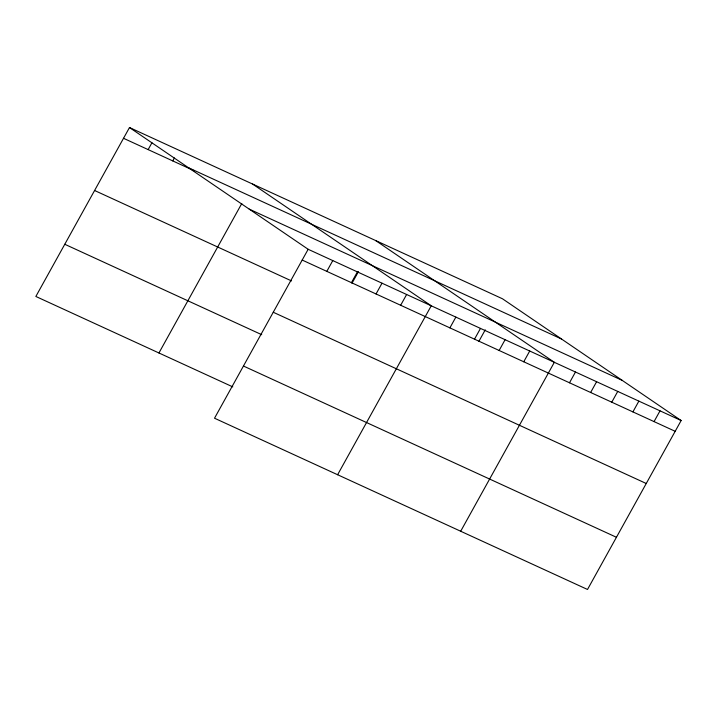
<?xml version="1.0" encoding="UTF-8"?>
<svg xmlns="http://www.w3.org/2000/svg" width="717" height="717" viewBox="0 0 717 717"><rect width="100%" height="100%" fill="white"/><g stroke="black" fill="none" stroke-linecap="round" stroke-linejoin="round"><path stroke-width="1.08" d="M129.49 127.527L308.158 249.283L214.517 418.217L587.51 589.473L681.15 420.538L502.483 298.783L129.49 127.527L35.85 296.462L232.792 386.884M148.141 149.602L151.941 142.755M172.752 160.904L174.383 157.973M158.932 352.979L241.781 203.511M326.809 271.358L332.778 260.594M351.429 282.659L357.398 271.895M352.011 283.224L358.446 271.626M376.04 293.961L382.009 283.197M400.66 305.263L406.629 294.499M337.608 474.735L431.249 305.8L252.581 184.045M449.891 327.875L455.869 317.102M474.511 339.177L480.48 328.404M478.831 341.444L485.257 329.847M499.131 350.479L505.1 339.706M523.751 361.78L529.72 351.007M460.69 531.243L554.331 362.309L375.663 240.553M569.495 382.788L575.473 372.015M590.638 392.486L596.607 381.722M611.771 402.192L617.74 391.419M632.905 411.899L638.874 401.126M654.047 421.605L660.016 410.832M188.454 167.715L561.438 338.962M123.521 138.3L194.415 170.852M249.202 209.104L622.186 380.36M308.158 249.283L681.15 420.538M302.189 260.056L675.181 431.302M94.59 190.498L291.523 280.912M273.258 312.253L646.25 483.5M64.781 244.273L261.723 334.687M243.448 366.028L616.441 537.275"/></g></svg>
